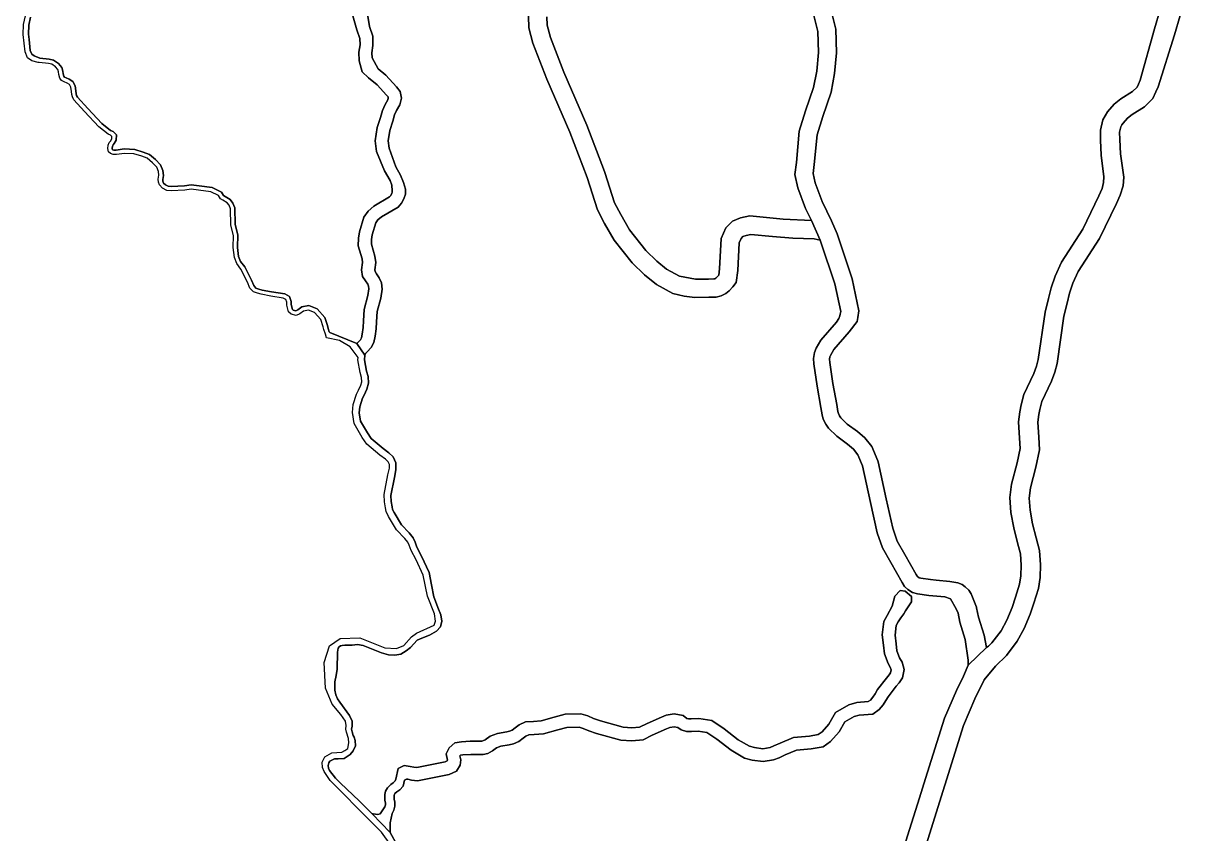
# Model space of a CAD drawing. Header units: inches. Extents: x 469561 to 471650, y 1000291 to 1003909.
# Drawn here: x 469679.5 to 470055.8, y 1002944.3 to 1003206.6 of the extents above; entities that cross this region are included whole.
import ezdxf

# ---------------------------------------------------------------- set-up
doc = ezdxf.new("R2010")
doc.units = ezdxf.units.IN
doc.header["$MEASUREMENT"] = 0
doc.layers.add('Gulele_10_08_New_Parcel', color=7, linetype='Continuous')

msp = doc.modelspace()

# ---------------------------------------------------------------- linework, layer by layer
at = {"layer": 'Gulele_10_08_New_Parcel'}
for points in [[(470049.3322, 1003217.3948), (470045.6556, 1003204.7935), (470041.0359, 1003188.1596), (470040.5125, 1003186.8824), (470040.0642, 1003185.9483), (470038.5653, 1003184.4767), (470034.845, 1003182.1153), (470032.6728, 1003180.3826), (470030.4348, 1003177.9371), (470029.0103, 1003175.3219), (470028.182, 1003172.0387), (470028.232, 1003168.7595), (470028.4573, 1003163.8832), (470029.3407, 1003156.8579), (470029.233, 1003155.0158), (470028.7077, 1003153.1303), (470027.7035, 1003150.7987), (470022.4942, 1003139.9361), (470015.5903, 1003129.2566), (470013.4989, 1003124.8048), (470012.1927, 1003120.9451), (470011.4111, 1003117.532), (470010.2501, 1003113.0691), (470008.0786, 1003097.7421), (470007.5027, 1003095.5827), (470006.6022, 1003093.2226), (470003.4169, 1003086.4135), (470002.491, 1003083.0749), (470002.0739, 1003080.8867), (470001.7207, 1003077.6331), (470002.0057, 1003072.3222), (470002.209, 1003069.0201), (470001.2162, 1003064.3426), (469999.4385, 1003057.4587), (469998.8896, 1003053.1345), (469999.2363, 1003048.2726), (470000.1644, 1003043.3485), (470001.3301, 1003038.5111), (470002.2846, 1003034.9503), (470002.5421, 1003031.2811), (470002.4335, 1003027.7496), (470002.0397, 1003025.0748), (470000.733, 1003020.9055), (469999.595, 1003017.5822), (469997.882, 1003013.4504), (469996.0121, 1003009.9962), (469993.0884, 1003006.1593), (469991.9796, 1003005.0811), (469991.2936, 1003004.5567), (469990.51, 1003008.605), (469988.7297, 1003014.3852), (469988.1202, 1003017.4254), (469988.0227, 1003017.6757), (469986.3809, 1003021.9494), (469985.5798, 1003023.2017), (469984.4416, 1003024.2092), (469983.4174, 1003024.9689), (469981.9974, 1003025.5575), (469979.4568, 1003025.9436), (469975.0256, 1003026.4066), (469973.1822, 1003026.5754), (469970.04, 1003026.9993), (469969.5168, 1003027.1406), (469969.0973, 1003027.4205), (469968.8688, 1003027.6337), (469968.5171, 1003028.2293), (469964.8677, 1003034.6539), (469962.4218, 1003039.0278), (469960.9526, 1003043.1882), (469958.8387, 1003052.6522), (469956.2376, 1003064.6598), (469956.17, 1003064.9727), (469954.1973, 1003069.6704), (469951.8944, 1003072.4755), (469949.5177, 1003074.4394), (469946.2467, 1003076.9171), (469944.1865, 1003078.9316), (469943.7637, 1003079.5345), (469943.3879, 1003080.2861), (469943.2322, 1003080.9551), (469942.8382, 1003083.1861), (469941.6136, 1003090.0627), (469940.5568, 1003096.8637), (469940.5208, 1003097.8477), (469940.6368, 1003098.7001), (469940.8011, 1003099.1014), (469941.9254, 1003101.0054), (469946.8332, 1003106.69), (469949.4254, 1003110.1149), (469949.7071, 1003111.337), (469950.0308, 1003113.5634), (469947.8585, 1003123.8454), (469942.9798, 1003138.4136), (469941.1806, 1003142.7061), (469938.1614, 1003148.9015), (469935.9058, 1003154.9798), (469935.2473, 1003157.9615), (469935.5805, 1003160.9002), (469936.4958, 1003170.526), (469938.2829, 1003176.4451), (469940.9975, 1003184.2579), (469942.1532, 1003190.3108), (469942.7977, 1003196.9739), (469942.496, 1003204.6749), (469940.6198, 1003212.4992)], [(470055.8041, 1003215.5137), (470052.109, 1003202.8434), (470046.8456, 1003186.006), (470046.1745, 1003184.3664), (470045.177, 1003182.289), (470042.437, 1003179.5991), (470038.4454, 1003177.0654), (470036.9132, 1003175.8442), (470035.513, 1003174.313), (470035.1664, 1003173.6771), (470034.8234, 1003173.0471), (470034.3865, 1003171.3154), (470034.4224, 1003168.9498), (470034.6381, 1003164.2913), (470035.7379, 1003156.7509), (470035.5745, 1003153.9593), (470034.5443, 1003150.9819), (470033.3583, 1003148.2266), (470027.9232, 1003136.8956), (470021.0339, 1003126.2368), (470019.2694, 1003122.4813), (470018.1763, 1003119.2528), (470017.4452, 1003116.0565), (470016.3495, 1003111.8471), (470014.1759, 1003096.5013), (470013.4199, 1003093.6697), (470012.3237, 1003090.7968), (470009.2625, 1003084.2518), (470008.5431, 1003081.6606), (470008.2211, 1003079.9692), (470007.9493, 1003077.4641), (470008.2067, 1003072.6796), (470008.4598, 1003068.5583), (470007.263, 1003062.9201), (470005.5499, 1003056.2871), (470005.1283, 1003052.9626), (470005.4055, 1003049.071), (470006.2384, 1003044.6513), (470007.3493, 1003040.0431), (470008.4383, 1003035.9817), (470008.7601, 1003031.4024), (470008.6299, 1003027.1997), (470008.1121, 1003023.6845), (470006.6349, 1003018.9702), (470005.4069, 1003015.3847), (470003.4963, 1003010.7751), (470001.2446, 1003006.6144), (469997.7491, 1003002.0292), (469994.201, 1002998.5755), (469990.5489, 1002994.1061), (469987.5642, 1002987.965), (469983.8166, 1002979.4114), (469959.676, 1002902.1278)], [(469959.676, 1002902.1278), (469983.8166, 1002979.4114), (469987.5642, 1002987.965), (469990.5489, 1002994.1061), (469994.201, 1002998.5755), (469997.7491, 1003002.0292), (470001.2446, 1003006.6144), (470003.4963, 1003010.7751), (470005.4069, 1003015.3847), (470006.6349, 1003018.9702), (470008.1121, 1003023.6845), (470008.6299, 1003027.1997), (470008.7601, 1003031.4024), (470008.4383, 1003035.9817), (470007.3493, 1003040.0431), (470006.2384, 1003044.6513), (470005.4055, 1003049.071), (470005.1283, 1003052.9626), (470005.5499, 1003056.2871), (470007.263, 1003062.9201), (470008.4598, 1003068.5583), (470008.2067, 1003072.6796), (470007.9493, 1003077.4641), (470008.2211, 1003079.9692), (470008.5431, 1003081.6606), (470009.2625, 1003084.2518), (470012.3237, 1003090.7968), (470013.4199, 1003093.6697), (470014.1759, 1003096.5013), (470016.3495, 1003111.8471), (470017.4452, 1003116.0565), (470018.1763, 1003119.2528), (470019.2694, 1003122.4813), (470021.0339, 1003126.2368), (470027.9232, 1003136.8956), (470033.3583, 1003148.2266), (470034.5443, 1003150.9819), (470035.5745, 1003153.9593), (470035.7379, 1003156.7509), (470034.6381, 1003164.2913), (470034.4224, 1003168.9498), (470034.3865, 1003171.3154), (470034.8234, 1003173.0471), (470035.1664, 1003173.6771), (470035.513, 1003174.313), (470036.9132, 1003175.8442), (470038.4454, 1003177.0654), (470042.437, 1003179.5991), (470045.177, 1003182.289), (470046.1745, 1003184.3664), (470046.8456, 1003186.006), (470052.109, 1003202.8434), (470055.8041, 1003215.5137)], [(469962.8223, 1002934.375), (469966.3768, 1002945.7526), (469969.6736, 1002955.903), (469971.6063, 1002962.2494), (469977.7127, 1002981.6989), (469981.6538, 1002990.6946), (469983.8865, 1002995.2895), (469985.4154, 1002998.8668), (469991.2936, 1003004.5567), (469991.9796, 1003005.0811), (469993.0884, 1003006.1593), (469996.0121, 1003009.9962), (469997.882, 1003013.4504), (469999.595, 1003017.5822), (470000.733, 1003020.9055), (470002.0397, 1003025.0748), (470002.4335, 1003027.7496), (470002.5421, 1003031.2811), (470002.2846, 1003034.9503), (470001.3301, 1003038.5111), (470000.1644, 1003043.3485), (469999.2363, 1003048.2726), (469998.8896, 1003053.1345), (469999.4385, 1003057.4587), (470001.2162, 1003064.3426), (470002.209, 1003069.0201), (470002.0057, 1003072.3222), (470001.7207, 1003077.6331), (470002.0739, 1003080.8867), (470002.491, 1003083.0749), (470003.4169, 1003086.4135), (470006.6022, 1003093.2226), (470007.5027, 1003095.5827), (470008.0786, 1003097.7421), (470010.2501, 1003113.0691), (470011.4111, 1003117.532), (470012.1927, 1003120.9451), (470013.4989, 1003124.8048), (470015.5903, 1003129.2566), (470022.4942, 1003139.9361), (470027.7035, 1003150.7987), (470028.7077, 1003153.1303), (470029.233, 1003155.0158), (470029.3407, 1003156.8579), (470028.4573, 1003163.8832), (470028.232, 1003168.7595), (470028.182, 1003172.0387), (470029.0103, 1003175.3219), (470030.4348, 1003177.9371), (470032.6728, 1003180.3826), (470034.845, 1003182.1153), (470038.5653, 1003184.4767), (470040.0642, 1003185.9483), (470040.5125, 1003186.8824), (470041.0359, 1003188.1596), (470045.6556, 1003204.7935), (470049.3322, 1003217.3948)], [(469934.792, 1003211.7181), (469936.6735, 1003203.8706), (469936.9369, 1003197.1416), (469936.3568, 1003191.143), (469935.3321, 1003185.7742), (469932.718, 1003178.2507), (469930.7286, 1003171.6588), (469929.7627, 1003161.5065), (469929.3259, 1003157.652), (469930.2814, 1003153.324), (469932.7773, 1003146.5979), (469934.6429, 1003142.7693), (469925.5331, 1003143.19), (469914.6982, 1003144.2294), (469911.7282, 1003143.6006), (469909.1267, 1003142.521), (469906.9885, 1003140.3803), (469905.4624, 1003136.994), (469904.9412, 1003127.1549), (469904.6389, 1003125.086), (469903.935, 1003124.2816), (469903.6707, 1003124.0669), (469903.4238, 1003123.9375), (469903.1021, 1003123.8687), (469901.3394, 1003123.8248), (469897.1019, 1003123.771), (469891.944, 1003124.7647), (469887.7617, 1003127.0466), (469884.568, 1003129.5952), (469881.0921, 1003133.02), (469875.7544, 1003139.7919), (469872.9027, 1003144.6793), (469870.948, 1003148.5108), (469867.7542, 1003158.2644), (469867.6236, 1003158.6636), (469861.9325, 1003173.6458), (469854.4682, 1003190.812), (469850.1484, 1003201.9501), (469849.0936, 1003206.0253), (469848.9877, 1003208.6321)], [(469940.6198, 1003212.4992), (469942.496, 1003204.6749), (469942.7977, 1003196.9739), (469942.1532, 1003190.3108), (469940.9975, 1003184.2579), (469938.2829, 1003176.4451), (469936.4958, 1003170.526), (469935.5805, 1003160.9002), (469935.2473, 1003157.9615), (469935.9058, 1003154.9798), (469938.1614, 1003148.9015), (469941.1806, 1003142.7061), (469942.9798, 1003138.4136), (469947.8585, 1003123.8454), (469950.0308, 1003113.5634), (469949.7071, 1003111.337), (469949.4254, 1003110.1149), (469946.8332, 1003106.69), (469941.9254, 1003101.0054), (469940.8011, 1003099.1014), (469940.6368, 1003098.7001), (469940.5208, 1003097.8477), (469940.5568, 1003096.8637), (469941.6136, 1003090.0627), (469942.8382, 1003083.1861), (469943.2322, 1003080.9551), (469943.3879, 1003080.2861), (469943.7637, 1003079.5345), (469944.1865, 1003078.9316), (469946.2467, 1003076.9171), (469949.5177, 1003074.4394), (469951.8944, 1003072.4755), (469954.1973, 1003069.6704), (469956.17, 1003064.9727), (469956.2376, 1003064.6598), (469958.8387, 1003052.6522), (469960.9526, 1003043.1882), (469962.4218, 1003039.0278), (469964.8677, 1003034.6539), (469968.5171, 1003028.2293), (469968.8688, 1003027.6337), (469969.0973, 1003027.4205), (469969.5168, 1003027.1406), (469970.04, 1003026.9993), (469973.1822, 1003026.5754), (469975.0256, 1003026.4066), (469979.4568, 1003025.9436), (469981.9974, 1003025.5575), (469983.4174, 1003024.9689), (469984.4416, 1003024.2092), (469985.5798, 1003023.2017), (469986.3809, 1003021.9494), (469988.0227, 1003017.6757), (469988.1202, 1003017.4254), (469988.7297, 1003014.3852), (469990.51, 1003008.605), (469991.2936, 1003004.5567), (469985.4154, 1002998.8668), (469985.3918, 1003000.5223), (469984.4103, 1003007.1947), (469982.6697, 1003012.8495), (469982.1054, 1003015.665), (469981.5268, 1003017.1475), (469979.6476, 1003020.3251), (469977.8097, 1003020.9517), (469972.5999, 1003021.4284), (469969.0146, 1003021.9119), (469967.348, 1003022.3617), (469965.8729, 1003023.3454), (469964.7886, 1003024.3571), (469964.035, 1003025.6347), (469960.3559, 1003032.1117), (469957.6859, 1003036.8861), (469955.9658, 1003041.7565), (469953.7809, 1003051.5396), (469951.2089, 1003063.4089), (469949.7149, 1003066.9687), (469948.2094, 1003068.8018), (469946.3029, 1003070.3774), (469942.8599, 1003072.9865), (469940.2213, 1003075.5651), (469939.3024, 1003076.8762), (469938.4829, 1003078.5166), (469938.1564, 1003079.9164), (469937.7391, 1003082.2808), (469936.5042, 1003089.211), (469935.3931, 1003096.3702), (469935.3297, 1003098.1032), (469935.5935, 1003100.0521), (469936.1515, 1003101.4121), (469937.7016, 1003104.0381), (469942.7508, 1003109.8855), (469943.5101, 1003111.0372), (469943.8653, 1003111.8946), (469943.9848, 1003112.4117), (469944.1253, 1003113.3755), (469942.235, 1003122.3149), (469937.7265, 1003135.7816), (469937.4247, 1003136.3719), (469934.6429, 1003142.7693), (469932.7773, 1003146.5979), (469930.2814, 1003153.324), (469929.3259, 1003157.652), (469929.7627, 1003161.5065), (469930.7286, 1003171.6588), (469932.718, 1003178.2507), (469935.3321, 1003185.7742), (469936.3568, 1003191.143), (469936.9369, 1003197.1416), (469936.6735, 1003203.8706), (469934.792, 1003211.7181)], [(469798.5526, 1002940.6287), (469795.5174, 1002944.8936), (469792.1569, 1002948.1826), (469778.8596, 1002961.5916), (469776.9084, 1002964.5192), (469776.3664, 1002965.8203), (469776.3302, 1002967.5191), (469777.1252, 1002969.2539), (469779.4558, 1002970.4647), (469782.6356, 1002970.7538), (469783.5751, 1002971.2598), (469784.5868, 1002971.9104), (469784.9482, 1002973.7176), (469784.8036, 1002975.1633), (469784.1532, 1002977.1873), (469783.9364, 1002978.127), (469784.0087, 1002979.3559), (469783.7919, 1002980.7293), (469782.3465, 1002982.8979), (469779.5281, 1002986.223), (469777.3962, 1002991.4638), (469776.8903, 1002999.7767), (469778.6248, 1003005.1258), (469782.0936, 1003007.5113), (469788.5254, 1003007.7281), (469796.6194, 1003004.4753), (469800.3051, 1003004.2584), (469802.7622, 1003005.1981), (469805.147, 1003008.0173), (469806.8092, 1003009.2461), (469812.5183, 1003011.8484), (469812.9519, 1003013.0773), (469812.5906, 1003015.4627), (469810.3503, 1003021.1733), (469808.9772, 1003027.9682), (469806.6692, 1003032.9226), (469805.0382, 1003036.0396), (469804.4182, 1003037.7596), (469803.9962, 1003038.6476), (469803.0412, 1003039.8876), (469800.3742, 1003042.6666), (469797.7502, 1003046.9786), (469796.9792, 1003048.5536), (469796.7772, 1003049.7676), (469796.4262, 1003051.6966), (469796.3312, 1003054.1546), (469797.5592, 1003060.4206), (469798.0262, 1003062.5996), (469798.0252, 1003063.8586), (469797.6282, 1003064.7206), (469796.8062, 1003065.5206), (469794.9712, 1003066.8696), (469790.7782, 1003070.3626), (469789.2372, 1003072.5806), (469786.6052, 1003077.0336), (469786.1242, 1003080.5886), (469786.3142, 1003083.2026), (469787.3532, 1003086.5956), (469788.0202, 1003087.8386), (469788.7942, 1003089.4386), (469789.0812, 1003090.5676), (469788.9952, 1003091.9576), (469788.5462, 1003093.5946), (469787.8712, 1003097.6366), (469787.8832, 1003098.4766), (469785.3636, 1003101.9348), (469781.9309, 1003103.9226), (469777.6671, 1003104.7539), (469777.3644, 1003106.0207), (469776.8451, 1003107.4859), (469776.6241, 1003108.3989), (469775.9041, 1003110.6969), (469773.8271, 1003113.0209), (469771.8341, 1003113.7959), (469770.2571, 1003113.4629), (469769.0941, 1003112.5769), (469767.9041, 1003112.0789), (469766.2161, 1003112.4109), (469765.3581, 1003113.2129), (469764.8871, 1003115.3719), (469764.8311, 1003116.3129), (469764.5541, 1003117.1709), (469763.6731, 1003117.6799), (469759.6841, 1003118.3319), (469756.5291, 1003118.8839), (469755.3401, 1003119.2159), (469754.0391, 1003119.7139), (469752.9041, 1003120.9029), (469752.1291, 1003122.8399), (469749.9991, 1003127.0159), (469748.6431, 1003128.8409), (469747.8681, 1003130.7489), (469747.4251, 1003133.9839), (469747.5621, 1003137.9659), (469746.7601, 1003141.2559), (469746.5931, 1003146.5629), (469746.1501, 1003147.7239), (469745.5421, 1003148.5249), (469744.1321, 1003149.3269), (469743.3581, 1003149.8239), (469742.6951, 1003150.8739), (469740.2351, 1003152.0889), (469736.2561, 1003152.5309), (469733.8521, 1003152.8619), (469731.8351, 1003152.6129), (469727.4421, 1003152.3349), (469725.9781, 1003152.4459), (469724.6241, 1003153.1909), (469723.6571, 1003154.3229), (469723.2971, 1003155.2069), (469723.2421, 1003156.1189), (469723.4631, 1003157.4169), (469723.3241, 1003158.6049), (469722.7441, 1003159.9859), (469721.3351, 1003161.4769), (469719.6771, 1003162.8849), (469717.8821, 1003163.5749), (469715.3701, 1003164.3199), (469712.2501, 1003164.4849), (469709.7391, 1003164.1529), (469708.6351, 1003164.1529), (469707.7241, 1003164.4289), (469707.1441, 1003164.9809), (469706.8951, 1003166.0569), (469707.0611, 1003167.1879), (469707.3921, 1003167.9609), (469707.7781, 1003168.4859), (469708.2191, 1003169.2029), (469708.2471, 1003169.9209), (469707.8051, 1003170.3349), (469707.0321, 1003170.6929), (469704.0241, 1003173.0649), (469699.3881, 1003178.0029), (469695.9401, 1003181.8629), (469695.4431, 1003182.7459), (469695.2771, 1003183.5459), (469695.1121, 1003184.5379), (469694.9461, 1003185.8619), (469694.4491, 1003186.7989), (469693.7871, 1003187.2409), (469692.7951, 1003187.5989), (469691.9121, 1003188.0949), (469691.3601, 1003188.7839), (469691.0291, 1003189.9969), (469690.9461, 1003190.8799), (469690.7531, 1003191.5959), (469689.9811, 1003192.5339), (469688.7951, 1003193.3049), (469687.7201, 1003193.5259), (469684.7231, 1003193.8669), (469684.4121, 1003193.9239), (469682.3441, 1003194.4189), (469680.9381, 1003195.4389), (469680.1111, 1003197.3949), (469679.5311, 1003202.9619), (469679.6131, 1003206.1589), (469680.2461, 1003209.0249)], [(469786.0247, 1003209.777), (469787.4975, 1003204.4733), (469788.4891, 1003201.6526), (469788.5311, 1003199.6268), (469788.1965, 1003197.225), (469788.3101, 1003194.4214), (469789.2491, 1003190.8305), (469791.3271, 1003188.9822), (469794.0486, 1003186.7201), (469797.1438, 1003183.3679), (469797.5997, 1003182.7558), (469797.6815, 1003182.3988), (469797.5301, 1003181.8344), (469796.6433, 1003180.2573), (469795.7994, 1003178.3725), (469795.1479, 1003176.1489), (469794.1036, 1003172.8404), (469793.396, 1003168.5212), (469793.917, 1003165.0822), (469796.4068, 1003158.8047), (469798.3117, 1003155.6922), (469798.8002, 1003154.2175), (469798.991, 1003152.4137), (469798.991, 1003151.977), (469798.8335, 1003151.4928), (469798.4361, 1003150.7977), (469798.1085, 1003150.4016), (469793.025, 1003147.4077), (469791.1245, 1003145.8053), (469789.7902, 1003143.8021), (469788.3381, 1003139.1283), (469787.9976, 1003137.0128), (469787.9603, 1003134.5813), (469789.2086, 1003130.3198), (469789.3556, 1003129.1622), (469789.0478, 1003126.8057), (469789.3659, 1003124.6886), (469790.3496, 1003123.1931), (469791.0451, 1003122.1494), (469791.3205, 1003121.5178), (469791.409, 1003120.6183), (469791.0976, 1003118.4817), (469789.85, 1003113.9987), (469789.609, 1003110.2512), (469789.5024, 1003108.0987), (469789.2752, 1003106.0049), (469789.0327, 1003104.7701), (469788.6979, 1003104.1996), (469787.4584, 1003102.9243), (469778.7498, 1003106.5046), (469778.5702, 1003106.7649), (469778.2074, 1003107.8731), (469777.9885, 1003108.7773), (469777.1631, 1003111.4119), (469774.6562, 1003114.2169), (469771.9541, 1003115.2676), (469769.653, 1003114.7817), (469768.3807, 1003113.8124), (469767.7549, 1003113.5505), (469766.8866, 1003113.7213), (469766.6467, 1003113.9455), (469766.2932, 1003115.5659), (469766.233, 1003116.5765), (469765.7335, 1003118.1238), (469764.1569, 1003119.0347), (469759.9202, 1003119.7272), (469756.8421, 1003120.2658), (469755.7843, 1003120.5611), (469754.8426, 1003120.9216), (469754.1164, 1003121.6823), (469753.419, 1003123.4254), (469751.2058, 1003127.7646), (469749.8864, 1003129.5403), (469749.246, 1003131.1169), (469748.8436, 1003134.0561), (469748.9831, 1003138.1119), (469748.1699, 1003141.4478), (469748, 1003146.8452), (469747.3999, 1003148.4179), (469746.4939, 1003149.6116), (469744.8648, 1003150.5382), (469744.387, 1003150.845), (469743.679, 1003151.9663), (469740.6387, 1003153.4679), (469736.4308, 1003153.9353), (469733.8621, 1003154.289), (469731.7036, 1003154.0225), (469727.4509, 1003153.7534), (469726.3913, 1003153.8338), (469725.5324, 1003154.3063), (469724.9677, 1003154.8566), (469724.6956, 1003155.5248), (469724.6645, 1003156.0417), (469724.8922, 1003157.3796), (469724.7064, 1003158.9682), (469723.9493, 1003160.771), (469722.3103, 1003162.5053), (469720.4096, 1003164.1194), (469718.3379, 1003164.9158), (469715.612, 1003165.7242), (469712.1942, 1003165.905), (469709.646, 1003165.568), (469708.8448, 1003165.568), (469708.4562, 1003165.6858), (469708.334, 1003166.1157), (469708.4345, 1003166.8002), (469708.6288, 1003167.254), (469708.9529, 1003167.6947), (469709.6187, 1003168.7773), (469709.6863, 1003170.5118), (469708.6064, 1003171.5233), (469707.7777, 1003171.9071), (469704.9834, 1003174.1106), (469700.4318, 1003178.9587), (469697.0979, 1003182.691), (469696.7841, 1003183.2485), (469696.6684, 1003183.8059), (469696.5127, 1003184.7421), (469696.3179, 1003186.2956), (469695.5319, 1003187.7775), (469694.4296, 1003188.5135), (469693.3858, 1003188.8902), (469692.8447, 1003189.1941), (469692.648, 1003189.4396), (469692.4266, 1003190.2513), (469692.3438, 1003191.1321), (469692.0399, 1003192.2592), (469690.9352, 1003193.6015), (469689.3421, 1003194.6372), (469687.943, 1003194.9248), (469684.8831, 1003195.273), (469683.0764, 1003196.0102), (469682.3342, 1003196.5486), (469681.7938, 1003197.8269), (469681.4338, 1003201.322), (469681.2515, 1003203.0313), (469681.3264, 1003205.9497), (469681.9089, 1003208.5873)], [(469681.9089, 1003208.5873), (469681.3264, 1003205.9497), (469681.2515, 1003203.0313), (469681.4338, 1003201.322), (469681.7938, 1003197.8269), (469682.3342, 1003196.5486), (469683.0764, 1003196.0102), (469684.8831, 1003195.273), (469687.943, 1003194.9248), (469689.3421, 1003194.6372), (469690.9352, 1003193.6015), (469692.0399, 1003192.2592), (469692.3438, 1003191.1321), (469692.4266, 1003190.2513), (469692.648, 1003189.4396), (469692.8447, 1003189.1941), (469693.3858, 1003188.8902), (469694.4296, 1003188.5135), (469695.5319, 1003187.7775), (469696.3179, 1003186.2956), (469696.5127, 1003184.7421), (469696.6684, 1003183.8059), (469696.7841, 1003183.2485), (469697.0979, 1003182.691), (469700.4318, 1003178.9587), (469704.9834, 1003174.1106), (469707.7777, 1003171.9071), (469708.6064, 1003171.5233), (469709.6863, 1003170.5118), (469709.6187, 1003168.7773), (469708.9529, 1003167.6947), (469708.6288, 1003167.254), (469708.4345, 1003166.8002), (469708.334, 1003166.1157), (469708.4562, 1003165.6858), (469708.8448, 1003165.568), (469709.646, 1003165.568), (469712.1942, 1003165.905), (469715.612, 1003165.7242), (469718.3379, 1003164.9158), (469720.4096, 1003164.1194), (469722.3103, 1003162.5053), (469723.9493, 1003160.771), (469724.7064, 1003158.9682), (469724.8922, 1003157.3796), (469724.6645, 1003156.0417), (469724.6956, 1003155.5248), (469724.9677, 1003154.8566), (469725.5324, 1003154.3063), (469726.3913, 1003153.8338), (469727.4509, 1003153.7534), (469731.7036, 1003154.0225), (469733.8621, 1003154.289), (469736.4308, 1003153.9353), (469740.6387, 1003153.4679), (469743.679, 1003151.9663), (469744.387, 1003150.845), (469744.8648, 1003150.5382), (469746.4939, 1003149.6116), (469747.3999, 1003148.4179), (469748, 1003146.8452), (469748.1699, 1003141.4478), (469748.9831, 1003138.1119), (469748.8436, 1003134.0561), (469749.246, 1003131.1169), (469749.8864, 1003129.5403), (469751.2058, 1003127.7646), (469753.419, 1003123.4254), (469754.1164, 1003121.6823), (469754.8426, 1003120.9216), (469755.7843, 1003120.5611), (469756.8421, 1003120.2658), (469759.9202, 1003119.7272), (469764.1569, 1003119.0347), (469765.7335, 1003118.1238), (469766.233, 1003116.5765), (469766.2932, 1003115.5659), (469766.6467, 1003113.9455), (469766.8866, 1003113.7213), (469767.7549, 1003113.5505), (469768.3807, 1003113.8124), (469769.653, 1003114.7817), (469771.9541, 1003115.2676), (469774.6562, 1003114.2169), (469777.1631, 1003111.4119), (469777.9885, 1003108.7773), (469778.2074, 1003107.8731), (469778.5702, 1003106.7649), (469778.7498, 1003106.5046), (469787.4584, 1003102.9243), (469790.0517, 1003099.2121), (469790.0304, 1003097.6828), (469790.6358, 1003094.0566), (469791.1262, 1003092.2687), (469791.2597, 1003090.1038), (469790.7834, 1003088.2292), (469789.8495, 1003086.3005), (469789.2919, 1003085.2614), (469788.4375, 1003082.4686), (469788.2938, 1003080.5006), (469788.6528, 1003077.8527), (469790.921, 1003074.0139), (469792.1688, 1003072.2169), (469795.9816, 1003069.0421), (469797.9111, 1003067.6234), (469799.276, 1003066.2929), (469800.1808, 1003064.3353), (469800.1808, 1003062.1032), (469799.6542, 1003059.6404), (469798.4971, 1003053.7414), (469798.5709, 1003051.8429), (469798.888, 1003050.1002), (469799.022, 1003049.2947), (469799.5412, 1003048.2343), (469801.9247, 1003044.3177), (469804.4782, 1003041.6566), (469805.7253, 1003040.0361), (469806.346, 1003038.73), (469806.9478, 1003037.0634), (469808.4845, 1003034.126), (469810.9687, 1003028.8618), (469811.6938, 1003024.9219), (469812.4781, 1003021.0088), (469813.2892, 1003018.6804), (469813.7728, 1003017.5522), (469814.7358, 1003015.2054), (469815.0178, 1003013.0673), (469814.5884, 1003011.2611), (469813.2732, 1003009.9043), (469811.0559, 1003008.5421), (469808.5323, 1003007.6131), (469807.0748, 1003007.021), (469805.9051, 1003005.7596), (469804.9078, 1003004.5498), (469803.4863, 1003003.4825), (469801.7934, 1003002.4871), (469799.8465, 1003002.0964), (469797.7546, 1003002.2292), (469795.5066, 1003002.875), (469789.506, 1003005.3012), (469787.6673, 1003005.5335), (469785.9981, 1003005.3503), (469784.6449, 1003005.3192), (469783.626, 1003005.3954), (469782.749, 1003005.2635), (469782.2061, 1003005.1233), (469781.7719, 1003004.8251), (469781.4664, 1003004.3382), (469781.2313, 1003003.055), (469781.0955, 1002997.5501), (469780.8571, 1002995.524), (469780.4031, 1002993.4902), (469780.3789, 1002990.8248), (469780.7034, 1002989.2494), (469781.2923, 1002987.9783), (469781.965, 1002986.8823), (469785.1646, 1002982.5804), (469785.9527, 1002980.7553), (469785.9905, 1002979.1063), (469785.814, 1002978.1463), (469785.9492, 1002977.28), (469786.363, 1002976.1607), (469786.6188, 1002975.5354), (469786.9829, 1002974.4811), (469787.0239, 1002972.7306), (469786.3235, 1002971.2135), (469785.3938, 1002969.9489), (469783.4291, 1002968.639), (469781.443, 1002968.5675), (469780.31, 1002968.5675), (469778.7113, 1002967.8436), (469778.3974, 1002967.2423), (469778.2334, 1002966.422), (469778.3436, 1002965.5425), (469778.7051, 1002964.7626), (469780.6107, 1002962.3694), (469782.2095, 1002960.7179), (469788.2541, 1002954.9527), (469792.1129, 1002951.1523), (469792.4215, 1002950.8293), (469798.3412, 1002944.7028), (469800.5662, 1002940.6487)], [(469800.5662, 1002940.6487), (469798.3412, 1002944.7028), (469798.2842, 1002947.8433), (469798.9266, 1002950.9288), (469799.4261, 1002951.9592), (469799.7956, 1002953.2512), (469799.7956, 1002954.5519), (469799.6031, 1002955.4835), (469799.6253, 1002956.7843), (469799.6711, 1002957.0363), (469799.8294, 1002957.3187), (469800.4875, 1002957.936), (469801.3681, 1002958.5819), (469802.4474, 1002959.7702), (469802.9364, 1002961.6669), (469803.5694, 1002962.0074), (469803.999, 1002961.9458), (469805.2202, 1002961.6625), (469807.0925, 1002961.4471), (469817.3659, 1002963.5506), (469819.7383, 1002964.55), (469820.9108, 1002966.5403), (469821.1565, 1002968.2191), (469820.8834, 1002969.541), (469821.0873, 1002969.7175), (469821.8268, 1002969.8358), (469824.3869, 1002970.0195), (469828.3659, 1002970.0205), (469829.859, 1002970.3188), (469831.3645, 1002971.2001), (469832.6955, 1002972.1558), (469834.0912, 1002972.6846), (469836.8552, 1002973.1331), (469838.2279, 1002973.4339), (469839.9276, 1002974.1585), (469841.3674, 1002975.2461), (469842.1946, 1002975.8667), (469843.2179, 1002976.3424), (469844.9456, 1002976.4565), (469847.8962, 1002976.6362), (469852.5264, 1002977.9392), (469855.5189, 1002978.7585), (469859.4408, 1002978.832), (469860.7741, 1002978.4298), (469862.5964, 1002977.6419), (469865.0837, 1002976.7942), (469872.927, 1002974.6563), (469876.4985, 1002974.349), (469880.1419, 1002974.7079), (469883.1309, 1002976.2526), (469887.7313, 1002978.2371), (469888.8448, 1002978.7018), (469890.1733, 1002978.9327), (469891.4406, 1002978.6729), (469892.5002, 1002977.9409), (469894.2199, 1002977.3677), (469895.8606, 1002977.369), (469898.0202, 1002977.4976), (469900.8039, 1002977.0489), (469903.9851, 1002974.8973), (469908.6334, 1002971.3353), (469913, 1002968.7642), (469915.4994, 1002968.1485), (469919.024, 1002967.6851), (469922.3698, 1002968.2328), (469924.1569, 1002968.9354), (469926.1788, 1002969.8778), (469929.8544, 1002971.4), (469934.5811, 1002971.8477), (469938.4028, 1002972.5116), (469940.8635, 1002974.2345), (469943.6442, 1002977.3538), (469945.4615, 1002980.5098), (469948.436, 1002982.2455), (469950.118, 1002982.7481), (469954.5309, 1002983.0481), (469956.5548, 1002984.5566), (469957.8969, 1002986.1007), (469958.7446, 1002987.4942), (469959.4575, 1002988.6413), (469962.1049, 1002992.1105), (469963.0407, 1002993.188), (469964.1197, 1002994.7536), (469964.6772, 1002997.4598), (469964.017, 1002999.8617), (469963.1978, 1003001.2366), (469962.3032, 1003003.5428), (469962.0316, 1003005.8097), (469961.7283, 1003008.6151), (469962.1188, 1003011.6988), (469962.7728, 1003012.9019), (469963.5708, 1003014.2255), (469964.5341, 1003015.4839), (469965.1478, 1003016.4188), (469967.0576, 1003019.4175), (469967.0005, 1003021.1305), (469964.9467, 1003022.8435), (469963.3492, 1003023.0148), (469961.6376, 1003021.2447), (469960.7248, 1003017.9329), (469959.1851, 1003014.957), (469958.1158, 1003012.9895), (469957.5666, 1003008.6531), (469957.9246, 1003005.3417), (469958.261, 1003002.5336), (469959.4695, 1002999.4186), (469960.1796, 1002998.2266), (469960.4284, 1002997.3215), (469960.2404, 1002996.4089), (469959.7684, 1002995.7241), (469958.8982, 1002994.7222), (469956.0514, 1002990.9915), (469955.2234, 1002989.6593), (469954.5474, 1002988.5481), (469953.7274, 1002987.6046), (469953.0364, 1002987.0896), (469949.3771, 1002986.8408), (469946.7794, 1002986.0647), (469942.4282, 1002983.5255), (469940.2749, 1002979.786), (469938.0984, 1002977.3445), (469936.7871, 1002976.4264), (469934.0317, 1002975.9476), (469928.8465, 1002975.4566), (469924.5141, 1002973.6623), (469922.5261, 1002972.7357), (469921.2674, 1002972.2409), (469918.9581, 1002971.8629), (469916.2655, 1002972.2169), (469914.5761, 1002972.633), (469910.9477, 1002974.7695), (469906.4022, 1002978.2527), (469902.3632, 1002980.9844), (469898.2287, 1002981.6509), (469895.736, 1002981.5024), (469894.8891, 1002981.5017), (469894.3655, 1002981.6762), (469893.0964, 1002982.553), (469890.2367, 1002983.1391), (469887.6805, 1002982.695), (469886.1166, 1002982.0423), (469881.4937, 1002980.0481), (469878.9504, 1002978.8701), (469876.4721, 1002978.6261), (469873.6756, 1002978.8667), (469866.3319, 1002980.8684), (469864.131, 1002981.6185), (469862.239, 1002982.4365), (469860.03, 1002983.1028), (469854.9073, 1002983.0068), (469851.3872, 1002982.0431), (469847.1817, 1002980.8596), (469844.6758, 1002980.707), (469842.1437, 1002980.5398), (469839.9951, 1002979.541), (469838.8059, 1002978.6487), (469837.7772, 1002977.8716), (469836.9255, 1002977.5086), (469836.0576, 1002977.3184), (469832.9844, 1002976.8197), (469830.6647, 1002975.9408), (469829.0416, 1002974.7755), (469828.324, 1002974.3554), (469827.9441, 1002974.2795), (469824.2338, 1002974.2785), (469821.337, 1002974.0707), (469819.2169, 1002973.7313), (469817.3753, 1002972.1374), (469816.3911, 1002970.2354), (469816.8336, 1002968.0929), (469816.7847, 1002967.9273), (469816.0998, 1002967.6388), (469806.904, 1002965.7559), (469805.9471, 1002965.866), (469804.7839, 1002966.1359), (469802.7862, 1002966.4223), (469800.9186, 1002965.4176), (469800.1317, 1002962.0217), (469799.879, 1002961.4843), (469799.3142, 1002960.8626), (469798.5327, 1002960.2893), (469797.3962, 1002959.2232), (469796.7578, 1002958.0842), (469796.5763, 1002957.0852), (469796.5441, 1002955.1972), (469796.7419, 1002954.2398), (469796.7419, 1002953.6793), (469796.5628, 1002953.0532), (469795.0079, 1002950.8243), (469794.3353, 1002950.5651), (469792.8355, 1002950.7588), (469792.4215, 1002950.8293), (469792.1129, 1002951.1523), (469788.2541, 1002954.9527), (469782.2095, 1002960.7179), (469780.6107, 1002962.3694), (469778.7051, 1002964.7626), (469778.3436, 1002965.5425), (469778.2334, 1002966.422), (469778.3974, 1002967.2423), (469778.7113, 1002967.8436), (469780.31, 1002968.5675), (469781.443, 1002968.5675), (469783.4291, 1002968.639), (469785.3938, 1002969.9489), (469786.3235, 1002971.2135), (469787.0239, 1002972.7306), (469786.9829, 1002974.4811), (469786.6188, 1002975.5354), (469786.363, 1002976.1607), (469785.9492, 1002977.28), (469785.814, 1002978.1463), (469785.9905, 1002979.1063), (469785.9527, 1002980.7553), (469785.1646, 1002982.5804), (469781.965, 1002986.8823), (469781.2923, 1002987.9783), (469780.7034, 1002989.2494), (469780.3789, 1002990.8248), (469780.4031, 1002993.4902), (469780.8571, 1002995.524), (469781.0955, 1002997.5501), (469781.2313, 1003003.055), (469781.4664, 1003004.3382), (469781.7719, 1003004.8251), (469782.2061, 1003005.1233), (469782.749, 1003005.2635), (469783.626, 1003005.3954), (469784.6449, 1003005.3192), (469785.9981, 1003005.3503), (469787.6673, 1003005.5335), (469789.506, 1003005.3012), (469795.5066, 1003002.875), (469797.7546, 1003002.2292), (469799.8465, 1003002.0964), (469801.7934, 1003002.4871), (469803.4863, 1003003.4825), (469804.9078, 1003004.5498), (469805.9051, 1003005.7596), (469807.0748, 1003007.021), (469808.5323, 1003007.6131), (469811.0559, 1003008.5421), (469813.2732, 1003009.9043), (469814.5884, 1003011.2611), (469815.0178, 1003013.0673), (469814.7358, 1003015.2054), (469813.7728, 1003017.5522), (469813.2892, 1003018.6804), (469812.4781, 1003021.0088), (469811.6938, 1003024.9219), (469810.9687, 1003028.8618), (469808.4845, 1003034.126), (469806.9478, 1003037.0634), (469806.346, 1003038.73), (469805.7253, 1003040.0361), (469804.4782, 1003041.6566), (469801.9247, 1003044.3177), (469799.5412, 1003048.2343), (469799.022, 1003049.2947), (469798.888, 1003050.1002), (469798.5709, 1003051.8429), (469798.4971, 1003053.7414), (469799.6542, 1003059.6404), (469800.1808, 1003062.1032), (469800.1808, 1003064.3353), (469799.276, 1003066.2929), (469797.9111, 1003067.6234), (469795.9816, 1003069.0421), (469792.1688, 1003072.2169), (469790.921, 1003074.0139), (469788.6528, 1003077.8527), (469788.2938, 1003080.5006), (469788.4375, 1003082.4686), (469789.2919, 1003085.2614), (469789.8495, 1003086.3005), (469790.7834, 1003088.2292), (469791.2597, 1003090.1038), (469791.1262, 1003092.2687), (469790.6358, 1003094.0566), (469790.0304, 1003097.6828), (469790.0517, 1003099.2121), (469790.2919, 1003099.7629), (469790.8617, 1003100.2907), (469792.1094, 1003101.6331), (469793.0551, 1003103.2448), (469793.4731, 1003105.3661), (469793.7321, 1003107.7654), (469793.8436, 1003110.0098), (469794.0545, 1003113.2856), (469795.2563, 1003117.6038), (469795.6809, 1003120.5193), (469795.4752, 1003122.5985), (469794.783, 1003124.189), (469793.8859, 1003125.5347), (469793.4214, 1003126.2406), (469793.3305, 1003126.8462), (469793.6325, 1003129.1545), (469793.3735, 1003131.1881), (469792.2118, 1003135.1581), (469792.2341, 1003136.6419), (469792.4781, 1003138.1568), (469793.6593, 1003141.9599), (469794.32, 1003142.9517), (469795.4854, 1003143.9351), (469800.9012, 1003147.1237), (469801.9372, 1003148.3744), (469802.7321, 1003149.7665), (469803.233, 1003151.3053), (469803.2316, 1003152.9257), (469802.5774, 1003155.0767), (469801.669, 1003157.4803), (469800.1438, 1003160.1152), (469798.0047, 1003166.1315), (469797.6459, 1003168.496), (469798.198, 1003171.8643), (469799.1647, 1003174.9268), (469799.7477, 1003176.9168), (469800.397, 1003178.3665), (469801.4493, 1003180.2381), (469802.006, 1003182.3186), (469801.4963, 1003184.5534), (469800.3795, 1003186.0531), (469796.9444, 1003189.7719), (469794.4593, 1003191.8375), (469792.4712, 1003195.4302), (469792.4068, 1003197.0192), (469792.7358, 1003199.3788), (469792.6724, 1003202.411), (469791.5613, 1003205.572), (469790.7311, 1003210.7864)], [(469790.7311, 1003210.7864), (469791.5613, 1003205.572), (469792.6724, 1003202.411), (469792.7358, 1003199.3788), (469792.4068, 1003197.0192), (469792.4712, 1003195.4302), (469794.4593, 1003191.8375), (469796.9444, 1003189.7719), (469800.3795, 1003186.0531), (469801.4963, 1003184.5534), (469802.006, 1003182.3186), (469801.4493, 1003180.2381), (469800.397, 1003178.3665), (469799.7477, 1003176.9168), (469799.1647, 1003174.9268), (469798.198, 1003171.8643), (469797.6459, 1003168.496), (469798.0047, 1003166.1315), (469800.1438, 1003160.1152), (469801.669, 1003157.4803), (469802.5774, 1003155.0767), (469803.2316, 1003152.9257), (469803.233, 1003151.3053), (469802.7321, 1003149.7665), (469801.9372, 1003148.3744), (469800.9012, 1003147.1237), (469795.4854, 1003143.9351), (469794.32, 1003142.9517), (469793.6593, 1003141.9599), (469792.4781, 1003138.1568), (469792.2341, 1003136.6419), (469792.2118, 1003135.1581), (469793.3735, 1003131.1881), (469793.6325, 1003129.1545), (469793.3305, 1003126.8462), (469793.4214, 1003126.2406), (469793.8859, 1003125.5347), (469794.783, 1003124.189), (469795.4752, 1003122.5985), (469795.6809, 1003120.5193), (469795.2563, 1003117.6038), (469794.0545, 1003113.2856), (469793.8436, 1003110.0098), (469793.7321, 1003107.7654), (469793.4731, 1003105.3661), (469793.0551, 1003103.2448), (469792.1094, 1003101.6331), (469790.8617, 1003100.2907), (469790.2919, 1003099.7629), (469790.0517, 1003099.2121), (469787.4584, 1003102.9243), (469788.6979, 1003104.1996), (469789.0327, 1003104.7701), (469789.2752, 1003106.0049), (469789.5024, 1003108.0987), (469789.609, 1003110.2512), (469789.85, 1003113.9987), (469791.0976, 1003118.4817), (469791.409, 1003120.6183), (469791.3205, 1003121.5178), (469791.0451, 1003122.1494), (469790.3496, 1003123.1931), (469789.3659, 1003124.6886), (469789.0478, 1003126.8057), (469789.3556, 1003129.1622), (469789.2086, 1003130.3198), (469787.9603, 1003134.5813), (469787.9976, 1003137.0128), (469788.3381, 1003139.1283), (469789.7902, 1003143.8021), (469791.1245, 1003145.8053), (469793.025, 1003147.4077), (469798.1085, 1003150.4016), (469798.4361, 1003150.7977), (469798.8335, 1003151.4928), (469798.991, 1003151.977), (469798.991, 1003152.4137), (469798.8002, 1003154.2175), (469798.3117, 1003155.6922), (469796.4068, 1003158.8047), (469793.917, 1003165.0822), (469793.396, 1003168.5212), (469794.1036, 1003172.8404), (469795.1479, 1003176.1489), (469795.7994, 1003178.3725), (469796.6433, 1003180.2573), (469797.5301, 1003181.8344), (469797.6815, 1003182.3988), (469797.5997, 1003182.7558), (469797.1438, 1003183.3679), (469794.0486, 1003186.7201), (469791.3271, 1003188.9822), (469789.2491, 1003190.8305), (469788.3101, 1003194.4214), (469788.1965, 1003197.225), (469788.5311, 1003199.6268), (469788.4891, 1003201.6526), (469787.4975, 1003204.4733), (469786.0247, 1003209.777)], [(469843.0311, 1003208.8409), (469843.1809, 1003205.1504), (469844.4818, 1003200.1246), (469848.97, 1003188.552), (469856.4258, 1003171.4041), (469862.0183, 1003156.6829), (469865.4433, 1003146.2225), (469867.6841, 1003141.8289), (469870.8299, 1003136.4379), (469876.6555, 1003129.0482), (469880.6179, 1003125.1437), (469884.4598, 1003122.0769), (469889.8287, 1003119.148), (469893.4605, 1003118.2663), (469896.9134, 1003117.8896), (469901.4501, 1003117.9469), (469903.7947, 1003118.0059), (469905.4386, 1003118.3562), (469906.922, 1003119.1327), (469908.0232, 1003120.0285), (469909.16, 1003121.3193), (469910.2361, 1003122.731), (469910.7972, 1003126.5733), (469911.2753, 1003135.5836), (469911.9069, 1003136.9856), (469912.4601, 1003137.5388), (469913.4789, 1003137.9619), (469915.0343, 1003138.2917), (469922.058, 1003137.6179), (469928.5739, 1003137.0999), (469935.5424, 1003136.7887), (469937.4247, 1003136.3719), (469937.7265, 1003135.7816), (469942.235, 1003122.3149), (469944.1253, 1003113.3755), (469943.9848, 1003112.4117), (469943.8653, 1003111.8946), (469943.5101, 1003111.0372), (469942.7508, 1003109.8855), (469937.7016, 1003104.0381), (469936.1515, 1003101.4121), (469935.5935, 1003100.0521), (469935.3297, 1003098.1032), (469935.3931, 1003096.3702), (469936.5042, 1003089.211), (469937.7391, 1003082.2808), (469938.1564, 1003079.9164), (469938.4829, 1003078.5166), (469939.3024, 1003076.8762), (469940.2213, 1003075.5651), (469942.8599, 1003072.9865), (469946.3029, 1003070.3774), (469948.2094, 1003068.8018), (469949.7149, 1003066.9687), (469951.2089, 1003063.4089), (469953.7809, 1003051.5396), (469955.9658, 1003041.7565), (469957.6859, 1003036.8861), (469960.3559, 1003032.1117), (469964.035, 1003025.6347), (469964.7886, 1003024.3571), (469965.8729, 1003023.3454), (469967.348, 1003022.3617), (469969.0146, 1003021.9119), (469972.5999, 1003021.4284), (469977.8097, 1003020.9517), (469979.6476, 1003020.3251), (469981.5268, 1003017.1475), (469982.1054, 1003015.665), (469982.6697, 1003012.8495), (469984.4103, 1003007.1947), (469985.3918, 1003000.5223), (469985.4154, 1002998.8668), (469983.8865, 1002995.2895), (469981.6538, 1002990.6946), (469977.7127, 1002981.6989), (469971.6063, 1002962.2494), (469969.6736, 1002955.903), (469966.3768, 1002945.7526), (469962.8223, 1002934.375)], [(469848.9877, 1003208.6321), (469849.0936, 1003206.0253), (469850.1484, 1003201.9501), (469854.4682, 1003190.812), (469861.9325, 1003173.6458), (469867.6236, 1003158.6636), (469867.7542, 1003158.2644), (469870.948, 1003148.5108), (469872.9027, 1003144.6793), (469875.7544, 1003139.7919), (469881.0921, 1003133.02), (469884.568, 1003129.5952), (469887.7617, 1003127.0466), (469891.944, 1003124.7647), (469897.1019, 1003123.771), (469901.3394, 1003123.8248), (469903.1021, 1003123.8687), (469903.4238, 1003123.9375), (469903.6707, 1003124.0669), (469903.935, 1003124.2816), (469904.6389, 1003125.086), (469904.9412, 1003127.1549), (469905.4624, 1003136.994), (469906.9885, 1003140.3803), (469909.1267, 1003142.521), (469911.7282, 1003143.6006), (469914.6982, 1003144.2294), (469925.5331, 1003143.19), (469934.6429, 1003142.7693), (469937.4247, 1003136.3719), (469935.5424, 1003136.7887), (469928.5739, 1003137.0999), (469922.058, 1003137.6179), (469915.0343, 1003138.2917), (469913.4789, 1003137.9619), (469912.4601, 1003137.5388), (469911.9069, 1003136.9856), (469911.2753, 1003135.5836), (469910.7972, 1003126.5733), (469910.2361, 1003122.731), (469909.16, 1003121.3193), (469908.0232, 1003120.0285), (469906.922, 1003119.1327), (469905.4386, 1003118.3562), (469903.7947, 1003118.0059), (469901.4501, 1003117.9469), (469896.9134, 1003117.8896), (469893.4605, 1003118.2663), (469889.8287, 1003119.148), (469884.4598, 1003122.0769), (469880.6179, 1003125.1437), (469876.6555, 1003129.0482), (469870.8299, 1003136.4379), (469867.6841, 1003141.8289), (469865.4433, 1003146.2225), (469862.0183, 1003156.6829), (469856.4258, 1003171.4041), (469848.97, 1003188.552), (469844.4818, 1003200.1246), (469843.1809, 1003205.1504), (469843.0311, 1003208.8409)]]:
    msp.add_lwpolyline(points, dxfattribs=at)
msp.add_lwpolyline([(469792.4215, 1002950.8293), (469792.8355, 1002950.7588), (469794.3353, 1002950.5651), (469795.0079, 1002950.8243), (469796.5628, 1002953.0532), (469796.7419, 1002953.6793), (469796.7419, 1002954.2398), (469796.5441, 1002955.1972), (469796.5763, 1002957.0852), (469796.7578, 1002958.0842), (469797.3962, 1002959.2232), (469798.5327, 1002960.2893), (469799.3142, 1002960.8626), (469799.879, 1002961.4843), (469800.1317, 1002962.0217), (469800.9186, 1002965.4176), (469802.7862, 1002966.4223), (469804.7839, 1002966.1359), (469805.9471, 1002965.866), (469806.904, 1002965.7559), (469816.0998, 1002967.6388), (469816.7847, 1002967.9273), (469816.8336, 1002968.0929), (469816.3911, 1002970.2354), (469817.3753, 1002972.1374), (469819.2169, 1002973.7313), (469821.337, 1002974.0707), (469824.2338, 1002974.2785), (469827.9441, 1002974.2795), (469828.324, 1002974.3554), (469829.0416, 1002974.7755), (469830.6647, 1002975.9408), (469832.9844, 1002976.8197), (469836.0576, 1002977.3184), (469836.9255, 1002977.5086), (469837.7772, 1002977.8716), (469838.8059, 1002978.6487), (469839.9951, 1002979.541), (469842.1437, 1002980.5398), (469844.6758, 1002980.707), (469847.1817, 1002980.8596), (469851.3872, 1002982.0431), (469854.9073, 1002983.0068), (469860.03, 1002983.1028), (469862.239, 1002982.4365), (469864.131, 1002981.6185), (469866.3319, 1002980.8684), (469873.6756, 1002978.8667), (469876.4721, 1002978.6261), (469878.9504, 1002978.8701), (469881.4937, 1002980.0481), (469886.1166, 1002982.0423), (469887.6805, 1002982.695), (469890.2367, 1002983.1391), (469893.0964, 1002982.553), (469894.3655, 1002981.6762), (469894.8891, 1002981.5017), (469895.736, 1002981.5024), (469898.2287, 1002981.6509), (469902.3632, 1002980.9844), (469906.4022, 1002978.2527), (469910.9477, 1002974.7695), (469914.5761, 1002972.633), (469916.2655, 1002972.2169), (469918.9581, 1002971.8629), (469921.2674, 1002972.2409), (469922.5261, 1002972.7357), (469924.5141, 1002973.6623), (469928.8465, 1002975.4566), (469934.0317, 1002975.9476), (469936.7871, 1002976.4264), (469938.0984, 1002977.3445), (469940.2749, 1002979.786), (469942.4282, 1002983.5255), (469946.7794, 1002986.0647), (469949.3771, 1002986.8408), (469953.0364, 1002987.0896), (469953.7274, 1002987.6046), (469954.5474, 1002988.5481), (469955.2234, 1002989.6593), (469956.0514, 1002990.9915), (469958.8982, 1002994.7222), (469959.7684, 1002995.7241), (469960.2404, 1002996.4089), (469960.4284, 1002997.3215), (469960.1796, 1002998.2266), (469959.4695, 1002999.4186), (469958.261, 1003002.5336), (469957.9246, 1003005.3417), (469957.5666, 1003008.6531), (469958.1158, 1003012.9895), (469959.1851, 1003014.957), (469960.7248, 1003017.9329), (469961.6376, 1003021.2447), (469963.3492, 1003023.0148), (469964.9467, 1003022.8435), (469967.0005, 1003021.1305), (469967.0576, 1003019.4175), (469965.1478, 1003016.4188), (469964.5341, 1003015.4839), (469963.5708, 1003014.2255), (469962.7728, 1003012.9019), (469962.1188, 1003011.6988), (469961.7283, 1003008.6151), (469962.0316, 1003005.8097), (469962.3032, 1003003.5428), (469963.1978, 1003001.2366), (469964.017, 1002999.8617), (469964.6772, 1002997.4598), (469964.1197, 1002994.7536), (469963.0407, 1002993.188), (469962.1049, 1002992.1105), (469959.4575, 1002988.6413), (469958.7446, 1002987.4942), (469957.8969, 1002986.1007), (469956.5548, 1002984.5566), (469954.5309, 1002983.0481), (469950.118, 1002982.7481), (469948.436, 1002982.2455), (469945.4615, 1002980.5098), (469943.6442, 1002977.3538), (469940.8635, 1002974.2345), (469938.4028, 1002972.5116), (469934.5811, 1002971.8477), (469929.8544, 1002971.4), (469926.1788, 1002969.8778), (469924.1569, 1002968.9354), (469922.3698, 1002968.2328), (469919.024, 1002967.6851), (469915.4994, 1002968.1485), (469913, 1002968.7642), (469908.6334, 1002971.3353), (469903.9851, 1002974.8973), (469900.8039, 1002977.0489), (469898.0202, 1002977.4976), (469895.8606, 1002977.369), (469894.2199, 1002977.3677), (469892.5002, 1002977.9409), (469891.4406, 1002978.6729), (469890.1733, 1002978.9327), (469888.8448, 1002978.7018), (469887.7313, 1002978.2371), (469883.1309, 1002976.2526), (469880.1419, 1002974.7079), (469876.4985, 1002974.349), (469872.927, 1002974.6563), (469865.0837, 1002976.7942), (469862.5964, 1002977.6419), (469860.7741, 1002978.4298), (469859.4408, 1002978.832), (469855.5189, 1002978.7585), (469852.5264, 1002977.9392), (469847.8962, 1002976.6362), (469844.9456, 1002976.4565), (469843.2179, 1002976.3424), (469842.1946, 1002975.8667), (469841.3674, 1002975.2461), (469839.9276, 1002974.1585), (469838.2279, 1002973.4339), (469836.8552, 1002973.1331), (469834.0912, 1002972.6846), (469832.6955, 1002972.1558), (469831.3645, 1002971.2001), (469829.859, 1002970.3188), (469828.3659, 1002970.0205), (469824.3869, 1002970.0195), (469821.8268, 1002969.8358), (469821.0873, 1002969.7175), (469820.8834, 1002969.541), (469821.1565, 1002968.2191), (469820.9108, 1002966.5403), (469819.7383, 1002964.55), (469817.3659, 1002963.5506), (469807.0925, 1002961.4471), (469805.2202, 1002961.6625), (469803.999, 1002961.9458), (469803.5694, 1002962.0074), (469802.9364, 1002961.6669), (469802.4474, 1002959.7702), (469801.3681, 1002958.5819), (469800.4875, 1002957.936), (469799.8294, 1002957.3187), (469799.6711, 1002957.0363), (469799.6253, 1002956.7843), (469799.6031, 1002955.4835), (469799.7956, 1002954.5519), (469799.7956, 1002953.2512), (469799.4261, 1002951.9592), (469798.9266, 1002950.9288), (469798.2842, 1002947.8433), (469798.3412, 1002944.7028)], close=True, dxfattribs=at)

doc.saveas('drawing.dxf')
